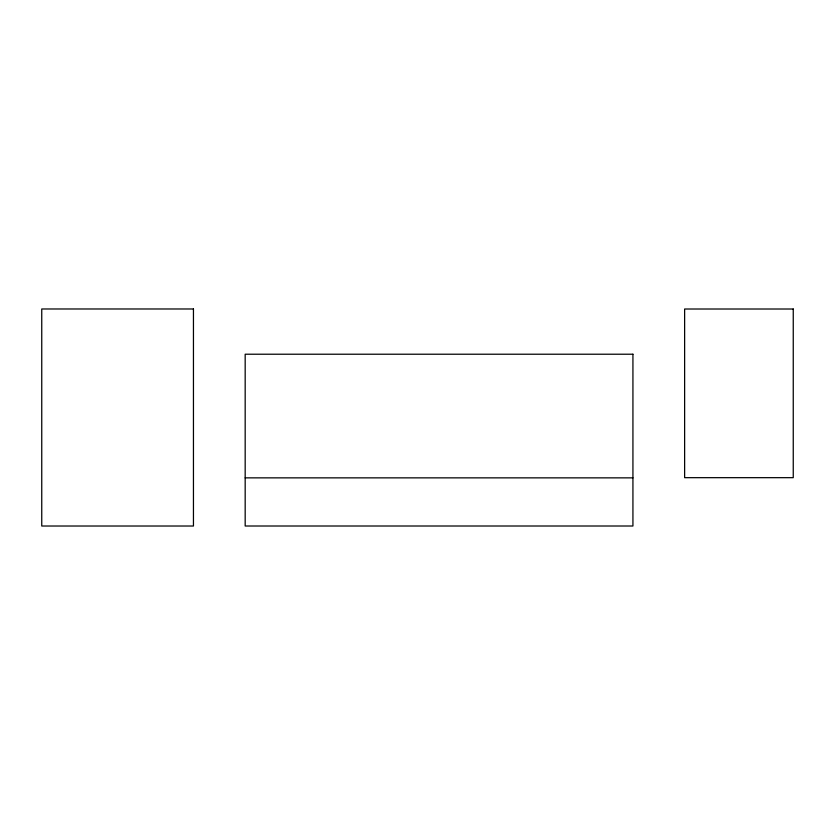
<?xml version="1.0" encoding="UTF-8"?>
<svg xmlns="http://www.w3.org/2000/svg" width="835" height="835" viewBox="0 0 835 835"><rect width="100%" height="100%" fill="white"/><g stroke="black" fill="none" stroke-linecap="round" stroke-linejoin="round"><path stroke-width="1.25" d="M245.177 477.86L632.93 477.86M193.449 308.981L41.75 308.981L41.75 526.019L193.449 526.019L193.449 308.981M793.25 309.013L684.627 309.013L684.627 477.672L793.25 477.672L793.25 309.013M632.93 354.217L245.177 354.217L245.177 526.008L632.93 526.008L632.93 354.217"/></g></svg>
